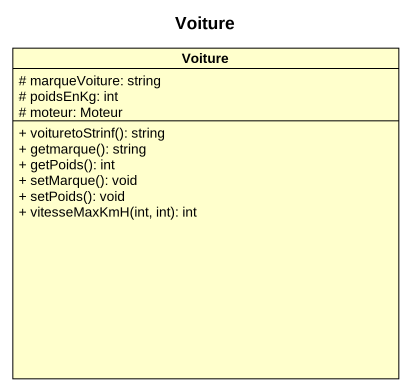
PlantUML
@startuml
title Voiture
hide circle
hide empty members
skinparam classAttributeIconSize 0
class Voiture {
  # marqueVoiture: string
  # poidsEnKg: int
  # moteur: Moteur
  + voituretoStrinf(): string
  + getmarque(): string
  + getPoids(): int
  + setMarque(): void
  + setPoids(): void
  + vitesseMaxKmH(int, int): int
}
@enduml
